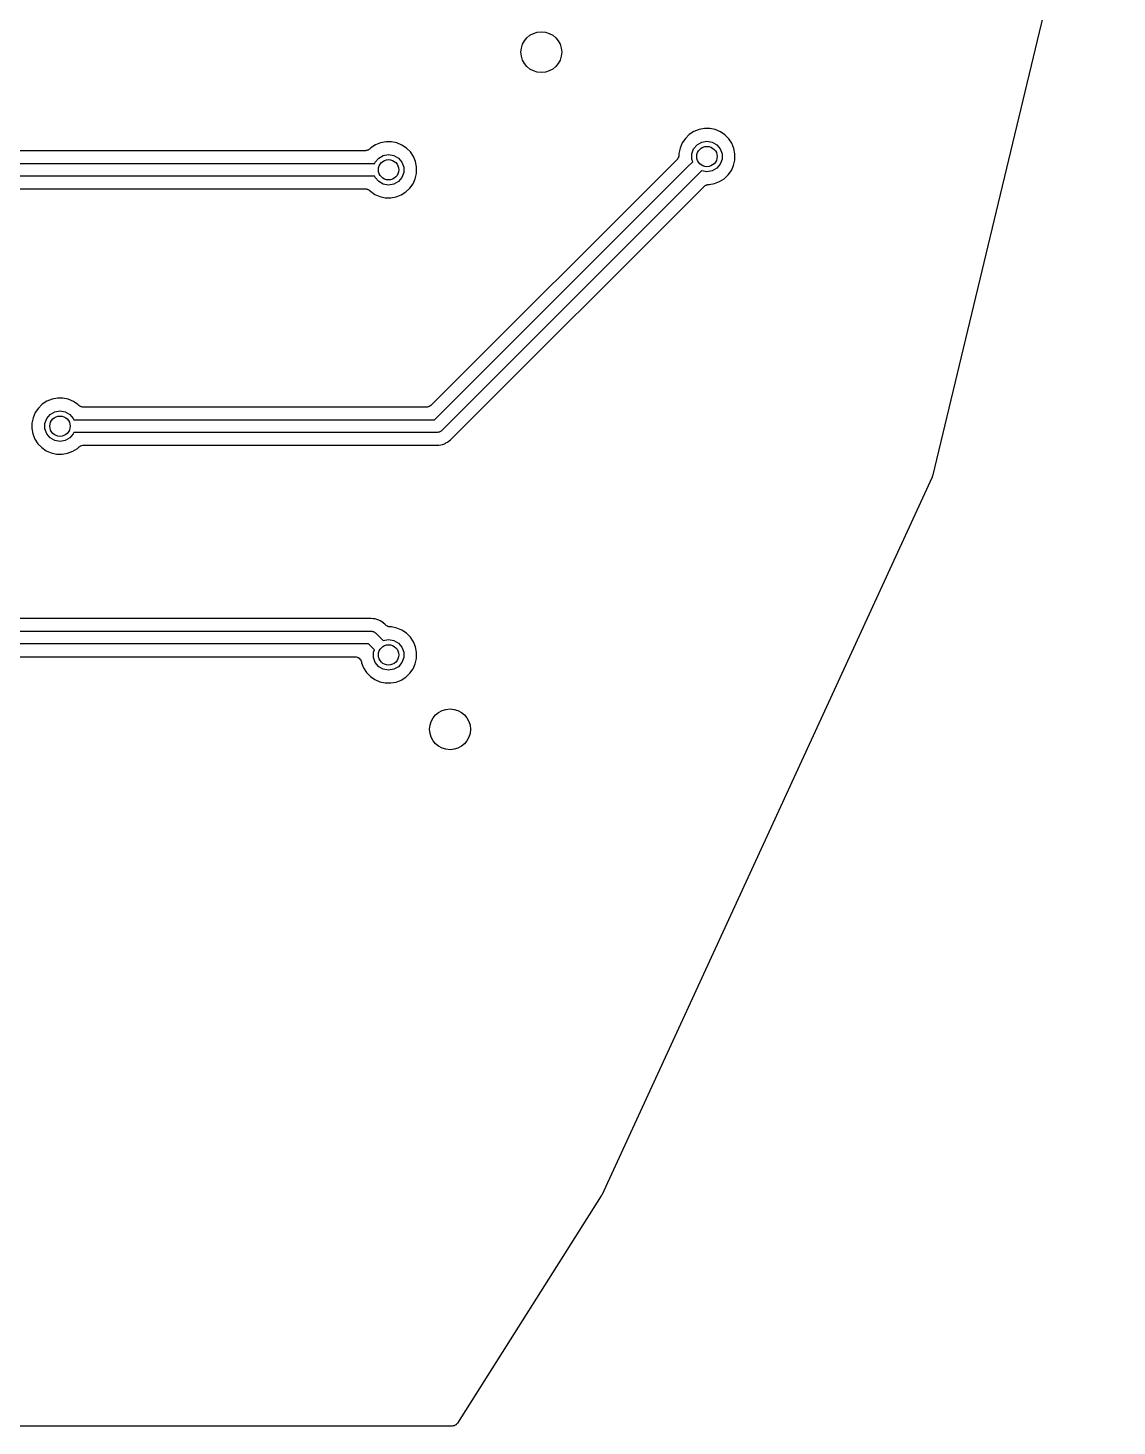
# Model space of a CAD drawing. Extents: x 70 to 229, y -105 to -40.
# Drawn here: x 207.43 to 228.8, y -104.67 to -77.23 of the extents above; entities that cross this region are included whole.
import ezdxf

# ---------------------------------------------------------------- set-up
doc = ezdxf.new("R2010")
doc.units = 0
doc.header["$MEASUREMENT"] = 0
doc.layers.add('BLACK', color=7, linetype='CONTINUOUS')

msp = doc.modelspace()

# ---------------------------------------------------------------- linework, layer by layer
at = {"layer": 'Black'}
for p, q in [((228.796, -70.9488), (225.177, -86.0222)), ((220.404, -79.3193), (220.327, -79.3948)), ((220.494, -79.2602), (220.404, -79.3193)), ((220.594, -79.2198), (220.494, -79.2602)), ((220.7, -79.1996), (220.594, -79.2198)), ((220.808, -79.2004), (220.7, -79.1996)), ((220.913, -79.222), (220.808, -79.2004)), ((221.013, -79.2638), (220.913, -79.222)), ((221.102, -79.3242), (221.013, -79.2638)), ((221.178, -79.4007), (221.102, -79.3242)), ((214.132, -79.602), (214.129, -79.6058)), ((214.136, -79.5993), (214.132, -79.602)), ((214.157, -79.5793), (214.136, -79.5993)), ((214.247, -79.5202), (214.157, -79.5793)), ((214.347, -79.4798), (214.247, -79.5202)), ((214.453, -79.4596), (214.347, -79.4798)), ((214.561, -79.4604), (214.453, -79.4596)), ((214.666, -79.482), (214.561, -79.4604)), ((214.766, -79.5238), (214.666, -79.482)), ((214.855, -79.5842), (214.766, -79.5238)), ((214.931, -79.6607), (214.855, -79.5842)), ((220.223, -79.5829), (220.201, -79.6884)), ((220.266, -79.4837), (220.223, -79.5829)), ((220.327, -79.3948), (220.266, -79.4837)), ((220.453, -79.6977), (220.489, -79.5994)), ((220.489, -79.5994), (220.556, -79.5193)), ((220.556, -79.5193), (220.647, -79.467)), ((220.647, -79.467), (220.75, -79.4489)), ((220.75, -79.4489), (220.853, -79.467)), ((220.853, -79.467), (220.944, -79.5193)), ((220.944, -79.5193), (221.011, -79.5994)), ((221.011, -79.5994), (221.047, -79.6977)), ((221.238, -79.4905), (221.178, -79.4007)), ((221.279, -79.5903), (221.238, -79.4905)), ((221.3, -79.6952), (221.279, -79.5903)), ((214.049, -79.635), (194.855, -79.635)), ((214.054, -79.6342), (214.049, -79.635)), ((214.058, -79.6346), (214.054, -79.6342)), ((214.075, -79.6304), (214.058, -79.6346)), ((214.092, -79.6275), (214.075, -79.6304)), ((214.096, -79.625), (214.092, -79.6275)), ((214.1, -79.6238), (214.096, -79.625)), ((214.114, -79.6142), (214.1, -79.6238)), ((214.129, -79.6058), (214.114, -79.6142)), ((214.233, -79.885), (214.242, -79.8594)), ((214.242, -79.8594), (214.309, -79.7793)), ((214.309, -79.7793), (214.4, -79.727)), ((214.4, -79.727), (214.503, -79.7089)), ((214.503, -79.7089), (214.606, -79.727)), ((214.606, -79.727), (214.697, -79.7793)), ((214.697, -79.7793), (214.764, -79.8594)), ((214.764, -79.8594), (214.8, -79.9577)), ((214.991, -79.7505), (214.931, -79.6607)), ((215.032, -79.8503), (214.991, -79.7505)), ((215.053, -79.9552), (215.032, -79.8503)), ((220.164, -79.8059), (215.337, -84.6328)), ((220.166, -79.8021), (220.164, -79.8059)), ((220.17, -79.7992), (220.166, -79.8021)), ((220.179, -79.7844), (220.17, -79.7992)), ((220.189, -79.7704), (220.179, -79.7844)), ((220.19, -79.7659), (220.189, -79.7704)), ((220.192, -79.7619), (220.19, -79.7659)), ((220.195, -79.745), (220.192, -79.7619)), ((220.2, -79.7284), (220.195, -79.745)), ((220.2, -79.7193), (220.199, -79.7238)), ((220.199, -79.7238), (220.2, -79.7284)), ((220.201, -79.6884), (220.2, -79.7193)), ((220.362, -79.9616), (220.471, -79.8518)), ((220.453, -79.8023), (220.453, -79.6977)), ((220.471, -79.8518), (220.453, -79.8023)), ((221.047, -79.8023), (221.011, -79.9006)), ((221.047, -79.6977), (221.047, -79.8023)), ((221.274, -79.9244), (221.298, -79.8201)), ((221.298, -79.8201), (221.3, -79.6952)), ((194.67, -79.885), (214.233, -79.885)), ((214.233, -80.135), (194.67, -80.135)), ((214.242, -80.1606), (214.233, -80.135)), ((214.8, -80.0623), (214.764, -80.1606)), ((214.8, -79.9577), (214.8, -80.0623)), ((215.027, -80.1845), (215.051, -80.0801)), ((215.051, -80.0801), (215.053, -79.9552)), ((215.404, -84.9194), (220.362, -79.9616)), ((220.538, -80.1384), (215.544, -85.1328)), ((220.362, -79.9616), (220.362, -79.9616)), ((220.645, -80.0318), (220.538, -80.1384)), ((220.538, -80.1384), (220.538, -80.1384)), ((220.647, -80.033), (220.645, -80.0318)), ((220.75, -80.0511), (220.647, -80.033)), ((220.853, -80.033), (220.75, -80.0511)), ((220.944, -79.9807), (220.853, -80.033)), ((221.011, -79.9006), (220.944, -79.9807)), ((221.09, -80.1855), (221.168, -80.1111)), ((221.168, -80.1111), (221.231, -80.023)), ((221.231, -80.023), (221.274, -79.9244)), ((194.854, -80.385), (214.047, -80.385)), ((214.047, -80.385), (214.054, -80.3861)), ((214.054, -80.3861), (214.061, -80.3857)), ((214.061, -80.3857), (214.075, -80.3899)), ((214.075, -80.3899), (214.09, -80.3925)), ((214.09, -80.3925), (214.096, -80.3958)), ((214.096, -80.3958), (214.102, -80.3976)), ((214.102, -80.3976), (214.115, -80.4066)), ((214.115, -80.4066), (214.128, -80.4142)), ((214.128, -80.4142), (214.132, -80.4193)), ((214.132, -80.4193), (214.137, -80.4232)), ((214.137, -80.4232), (214.145, -80.4309)), ((214.309, -80.2407), (214.242, -80.1606)), ((214.4, -80.293), (214.309, -80.2407)), ((214.503, -80.3111), (214.4, -80.293)), ((214.606, -80.293), (214.503, -80.3111)), ((214.697, -80.2407), (214.606, -80.293)), ((214.764, -80.1606), (214.697, -80.2407)), ((214.843, -80.4455), (214.921, -80.3711)), ((214.921, -80.3711), (214.984, -80.283)), ((214.984, -80.283), (215.027, -80.1845)), ((215.721, -85.3092), (220.693, -80.3374)), ((220.693, -80.3374), (220.698, -80.3335)), ((220.698, -80.3335), (220.703, -80.3284)), ((220.703, -80.3284), (220.716, -80.3212)), ((220.716, -80.3212), (220.728, -80.3125)), ((220.728, -80.3125), (220.735, -80.3108)), ((220.735, -80.3108), (220.741, -80.3075)), ((220.741, -80.3075), (220.756, -80.3052)), ((220.756, -80.3052), (220.77, -80.3013)), ((220.77, -80.3013), (220.777, -80.3019)), ((220.777, -80.3019), (220.784, -80.3009)), ((220.784, -80.3009), (220.792, -80.301)), ((220.792, -80.301), (220.899, -80.2823)), ((220.899, -80.2823), (220.999, -80.2433)), ((220.999, -80.2433), (221.09, -80.1855)), ((214.145, -80.4309), (214.233, -80.4924)), ((214.233, -80.4924), (214.332, -80.5356)), ((214.332, -80.5356), (214.438, -80.5588)), ((214.438, -80.5588), (214.545, -80.561)), ((214.545, -80.561), (214.652, -80.5423)), ((214.652, -80.5423), (214.752, -80.5033)), ((214.752, -80.5033), (214.843, -80.4455)), ((207.9, -84.5142), (207.8, -84.5547)), ((208.005, -84.494), (207.9, -84.5142)), ((208.113, -84.4948), (208.005, -84.494)), ((208.219, -84.5165), (208.113, -84.4948)), ((208.318, -84.5583), (208.219, -84.5165)), ((207.571, -84.7782), (207.529, -84.8773)), ((207.632, -84.6892), (207.571, -84.7782)), ((207.709, -84.6137), (207.632, -84.6892)), ((207.8, -84.5547), (207.709, -84.6137)), ((207.795, -84.8939), (207.862, -84.8137)), ((207.862, -84.8137), (207.953, -84.7614)), ((207.953, -84.7614), (208.056, -84.7433)), ((208.056, -84.7433), (208.159, -84.7614)), ((208.159, -84.7614), (208.249, -84.8137)), ((208.249, -84.8137), (208.316, -84.8939)), ((208.408, -84.6186), (208.318, -84.5583)), ((208.422, -84.6325), (208.408, -84.6186)), ((208.426, -84.6358), (208.422, -84.6325)), ((208.43, -84.6402), (208.426, -84.6358)), ((208.444, -84.6482), (208.43, -84.6402)), ((208.457, -84.6575), (208.444, -84.6482)), ((208.463, -84.659), (208.457, -84.6575)), ((208.468, -84.6619), (208.463, -84.659)), ((208.483, -84.6647), (208.468, -84.6619)), ((208.499, -84.6689), (208.483, -84.6647)), ((208.505, -84.6684), (208.499, -84.6689)), ((208.51, -84.6694), (208.505, -84.6684)), ((215.248, -84.6694), (208.51, -84.6694)), ((215.254, -84.6685), (215.248, -84.6694)), ((215.259, -84.669), (215.254, -84.6685)), ((215.275, -84.6647), (215.259, -84.669)), ((215.291, -84.6619), (215.275, -84.6647)), ((215.296, -84.6591), (215.291, -84.6619)), ((215.301, -84.6577), (215.296, -84.6591)), ((215.315, -84.6483), (215.301, -84.6577)), ((215.329, -84.6402), (215.315, -84.6483)), ((215.332, -84.636), (215.329, -84.6402)), ((215.337, -84.6328), (215.332, -84.636)), ((207.506, -84.9828), (207.505, -85.0907)), ((207.505, -85.0907), (207.524, -85.1968)), ((207.529, -84.8773), (207.506, -84.9828)), ((207.759, -84.9921), (207.795, -84.8939)), ((207.759, -85.0967), (207.759, -84.9921)), ((208.316, -84.8939), (208.326, -84.9194)), ((208.326, -84.9194), (215.404, -84.9194)), ((207.524, -85.1968), (207.564, -85.297)), ((207.564, -85.297), (207.622, -85.3877)), ((207.795, -85.195), (207.759, -85.0967)), ((207.862, -85.2751), (207.795, -85.195)), ((207.953, -85.3274), (207.862, -85.2751)), ((208.056, -85.3456), (207.953, -85.3274)), ((208.159, -85.3274), (208.056, -85.3456)), ((208.249, -85.2751), (208.159, -85.3274)), ((208.316, -85.195), (208.249, -85.2751)), ((208.326, -85.1694), (208.316, -85.195)), ((215.456, -85.1694), (208.326, -85.1694)), ((215.461, -85.1685), (215.456, -85.1694)), ((215.466, -85.169), (215.461, -85.1685)), ((215.482, -85.1647), (215.466, -85.169)), ((215.498, -85.1619), (215.482, -85.1647)), ((215.503, -85.1591), (215.498, -85.1619)), ((215.508, -85.1577), (215.503, -85.1591)), ((215.522, -85.1483), (215.508, -85.1577)), ((215.536, -85.1402), (215.522, -85.1483)), ((215.539, -85.136), (215.536, -85.1402)), ((215.544, -85.1328), (215.539, -85.136)), ((215.629, -85.3741), (215.661, -85.3575)), ((215.661, -85.3575), (215.689, -85.3348)), ((215.689, -85.3348), (215.69, -85.3345)), ((215.69, -85.334), (215.721, -85.3093)), ((215.69, -85.3345), (215.69, -85.334)), ((215.721, -85.3093), (215.721, -85.3092)), ((207.622, -85.3877), (207.697, -85.4653)), ((207.697, -85.4653), (207.786, -85.5269)), ((207.786, -85.5269), (207.885, -85.57)), ((207.885, -85.57), (207.99, -85.5932)), ((207.99, -85.5932), (208.098, -85.5955)), ((208.098, -85.5955), (208.204, -85.5767)), ((208.204, -85.5767), (208.305, -85.5377)), ((208.305, -85.5377), (208.396, -85.4799)), ((208.396, -85.4799), (208.423, -85.4539)), ((208.423, -85.4539), (208.426, -85.4517)), ((208.426, -85.4517), (208.429, -85.4487)), ((208.429, -85.4487), (208.444, -85.4398)), ((208.444, -85.4398), (208.459, -85.4299)), ((208.459, -85.4299), (208.463, -85.4289)), ((208.463, -85.4289), (208.467, -85.427)), ((208.467, -85.427), (208.484, -85.4239)), ((208.484, -85.4239), (208.502, -85.4197)), ((208.502, -85.4197), (208.505, -85.4201)), ((208.505, -85.4201), (208.509, -85.4194)), ((208.509, -85.4194), (215.449, -85.4194)), ((215.449, -85.4194), (215.489, -85.4155)), ((215.489, -85.4155), (215.49, -85.4156)), ((215.49, -85.4156), (215.491, -85.4154)), ((215.491, -85.4154), (215.526, -85.4123)), ((215.526, -85.4123), (215.561, -85.4019)), ((215.561, -85.4018), (215.562, -85.4015)), ((215.561, -85.4019), (215.561, -85.4018)), ((215.562, -85.4015), (215.597, -85.3915)), ((215.597, -85.3915), (215.628, -85.3747)), ((215.628, -85.3747), (215.629, -85.3745)), ((215.629, -85.3745), (215.629, -85.3741)), ((225.169, -86.0453), (218.685, -100.142)), ((225.172, -86.0335), (225.169, -86.0453)), ((225.177, -86.0222), (225.172, -86.0335)), ((214.163, -88.82), (194.746, -88.82)), ((214.202, -88.8244), (214.163, -88.82)), ((214.163, -88.82), (214.163, -88.82)), ((214.203, -88.8244), (214.202, -88.8244)), ((214.203, -88.8246), (214.203, -88.8244)), ((214.239, -88.8282), (214.203, -88.8246)), ((214.273, -88.839), (214.239, -88.8282)), ((214.274, -88.8391), (214.273, -88.839)), ((214.274, -88.8394), (214.274, -88.8391)), ((214.309, -88.8499), (214.274, -88.8394)), ((214.34, -88.8672), (214.309, -88.8499)), ((214.341, -88.8675), (214.34, -88.8672)), ((214.341, -88.8679), (214.341, -88.8675)), ((214.373, -88.8848), (214.341, -88.8679)), ((214.401, -88.9079), (214.373, -88.8848)), ((214.401, -88.9083), (214.401, -88.9079)), ((214.402, -88.9088), (214.401, -88.9083)), ((214.432, -88.9342), (214.402, -88.9088)), ((214.447, -88.9486), (214.432, -88.9342)), ((194.74, -89.07), (214.163, -89.07)), ((214.163, -89.07), (214.168, -89.071)), ((214.168, -89.071), (214.174, -89.0705)), ((214.174, -89.0705), (214.19, -89.0747)), ((214.19, -89.0747), (214.206, -89.0775)), ((214.206, -89.0775), (214.211, -89.0803)), ((214.211, -89.0803), (214.216, -89.0817)), ((214.216, -89.0817), (214.229, -89.0911)), ((214.229, -89.0911), (214.243, -89.0992)), ((214.243, -89.0992), (214.247, -89.1035)), ((214.247, -89.1035), (214.251, -89.1066)), ((214.251, -89.1066), (214.398, -89.2532)), ((214.451, -88.9515), (214.447, -88.9486)), ((214.454, -88.9554), (214.451, -88.9515)), ((214.469, -88.9639), (214.454, -88.9554)), ((214.482, -88.9735), (214.469, -88.9639)), ((214.487, -88.9748), (214.482, -88.9735)), ((214.492, -88.9773), (214.487, -88.9748)), ((214.508, -88.9804), (214.492, -88.9773)), ((214.524, -88.9847), (214.508, -88.9804)), ((214.529, -88.9843), (214.524, -88.9847)), ((214.534, -88.9852), (214.529, -88.9843)), ((214.561, -88.9854), (214.534, -88.9852)), ((214.666, -89.007), (214.561, -88.9854)), ((214.766, -89.0488), (214.666, -89.007)), ((214.855, -89.1092), (214.766, -89.0488)), ((214.931, -89.1857), (214.855, -89.1092)), ((214.991, -89.2755), (214.931, -89.1857)), ((214.111, -89.32), (194.792, -89.32)), ((214.224, -89.4332), (214.111, -89.32)), ((214.206, -89.4827), (214.224, -89.4332)), ((214.206, -89.5873), (214.206, -89.4827)), ((214.398, -89.2532), (214.4, -89.252)), ((214.4, -89.252), (214.503, -89.2339)), ((214.503, -89.2339), (214.606, -89.252)), ((214.606, -89.252), (214.697, -89.3043)), ((214.697, -89.3043), (214.764, -89.3844)), ((214.764, -89.3844), (214.8, -89.4827)), ((214.8, -89.4827), (214.8, -89.5873)), ((215.032, -89.3753), (214.991, -89.2755)), ((215.053, -89.4802), (215.032, -89.3753)), ((215.051, -89.6051), (215.053, -89.4802)), ((195.056, -89.57), (213.846, -89.57)), ((213.846, -89.57), (213.867, -89.5737)), ((213.867, -89.5737), (213.888, -89.5772)), ((213.888, -89.5772), (213.888, -89.5775)), ((213.888, -89.5775), (213.889, -89.5775)), ((213.889, -89.5775), (213.907, -89.5882)), ((213.907, -89.5882), (213.926, -89.5987)), ((213.926, -89.5987), (213.926, -89.599)), ((213.926, -89.599), (213.926, -89.5992)), ((213.926, -89.5992), (213.94, -89.6155)), ((213.94, -89.6155), (213.954, -89.6317)), ((213.954, -89.6317), (213.954, -89.6322)), ((213.954, -89.6322), (213.954, -89.6325)), ((213.954, -89.6325), (213.962, -89.6525)), ((213.962, -89.6525), (213.969, -89.6724)), ((213.969, -89.6724), (213.972, -89.6873)), ((213.972, -89.6873), (214.011, -89.7876)), ((214.242, -89.6856), (214.206, -89.5873)), ((214.309, -89.7657), (214.242, -89.6856)), ((214.764, -89.6856), (214.697, -89.7657)), ((214.8, -89.5873), (214.764, -89.6856)), ((214.984, -89.808), (215.027, -89.7095)), ((215.027, -89.7095), (215.051, -89.6051)), ((214.011, -89.7876), (214.07, -89.8783)), ((214.07, -89.8783), (214.145, -89.9559)), ((214.145, -89.9559), (214.233, -90.0174)), ((214.233, -90.0174), (214.332, -90.0606)), ((214.4, -89.818), (214.309, -89.7657)), ((214.503, -89.8361), (214.4, -89.818)), ((214.606, -89.818), (214.503, -89.8361)), ((214.697, -89.7657), (214.606, -89.818)), ((214.652, -90.0673), (214.752, -90.0283)), ((214.752, -90.0283), (214.843, -89.9705)), ((214.843, -89.9705), (214.921, -89.8961)), ((214.921, -89.8961), (214.984, -89.808)), ((214.332, -90.0606), (214.438, -90.0838)), ((214.438, -90.0838), (214.545, -90.086)), ((214.545, -90.086), (214.652, -90.0673)), ((218.677, -100.156), (215.858, -104.617)), ((218.68, -100.148), (218.677, -100.156)), ((218.685, -100.142), (218.68, -100.148)), ((215.752, -104.675), (84.0173, -104.675)), ((215.771, -104.672), (215.752, -104.675)), ((215.79, -104.669), (215.771, -104.672)), ((215.792, -104.668), (215.79, -104.669)), ((215.795, -104.667), (215.792, -104.668)), ((215.811, -104.658), (215.795, -104.667)), ((215.829, -104.649), (215.811, -104.658)), ((215.83, -104.647), (215.829, -104.649)), ((215.832, -104.646), (215.83, -104.647)), ((215.845, -104.631), (215.832, -104.646)), ((215.858, -104.617), (215.845, -104.631))]:
    msp.add_line(p, q, dxfattribs=at)
for centre, radius in [((217.5, -77.7), 0.4), ((220.75, -79.75), 0.2), ((214.503, -80.01), 0.2), ((208.056, -85.0444), 0.2), ((214.503, -89.535), 0.2), ((215.709, -90.9955), 0.4)]:
    msp.add_circle(centre, radius, dxfattribs=at)

doc.saveas('drawing.dxf')
